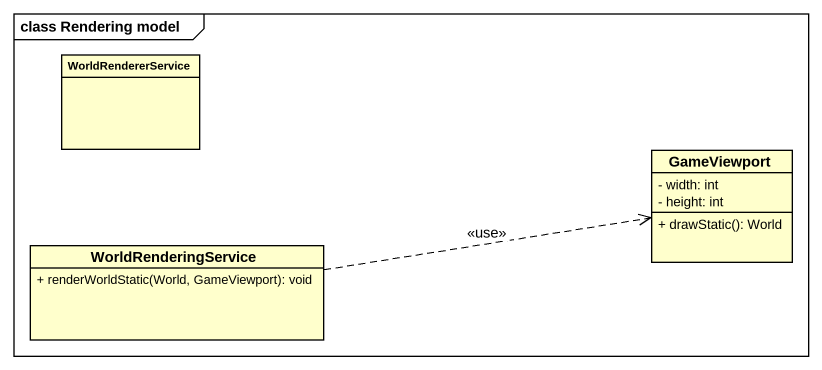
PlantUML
@startuml
mainframe class Rendering model
hide circle
hide empty members
skinparam classAttributeIconSize 0
class WorldRendererService
class GameViewport {
  - width: int
  - height: int
  + drawStatic(): World
}
class WorldRenderingService {
  + renderWorldStatic(World, GameViewport): void
}
WorldRenderingService .right.> GameViewport : <<use>>
@enduml
